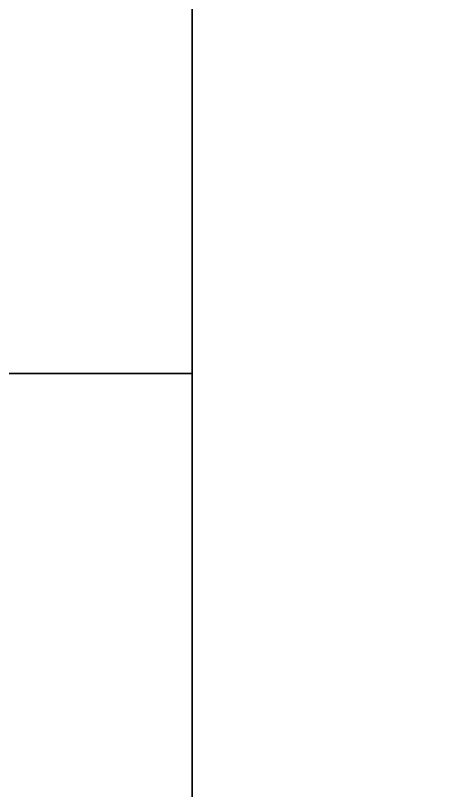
# Model space of a CAD drawing. Extents: x 0 to 6014, y -2453 to 0.
# Drawn here: x 3635.57 to 3660.5, y -529.6 to -483.87 of the extents above; entities that cross this region are included whole.
import ezdxf

# ---------------------------------------------------------------- set-up
doc = ezdxf.new("R2010")
doc.units = 0
for name, color, linetype in [('LAYER0', 7, 'CONTINUOUS'), ('LAYER1', 7, 'CONTINUOUS'), ('LAYER182', 254, 'CONTINUOUS'), ('LAYER218', 7, 'CONTINUOUS'), ('LAYER315', 254, 'CONTINUOUS'), ('LAYER58', 254, 'CONTINUOUS'), ('LAYER685', 7, 'CONTINUOUS'), ('LAYER691', 45, 'CONTINUOUS')]:
    doc.layers.add(name, color=color, linetype=linetype)

msp = doc.modelspace()

# ---------------------------------------------------------------- linework, layer by layer
at = {"layer": 'LAYER0'}
for points, invisible_edges in [([(1510, -265), (4585, 0), (2107, -1840), (1510, -265)], 7), ([(1510, 0, 5), (2107, -1840, 5), (4585, 0, 5), (1510, 0, 5)], 3), ([(2107, -1840), (4585, 0), (2107, -2453), (2107, -1840)], 3), ([(2107, -2453), (4585, 0), (4585, -640), (2107, -2453)], 5), ([(4585, 0, 5), (2107, -1840, 5), (4585, -640, 5), (4585, 0, 5)], 3)]:
    msp.add_3dface(points, dxfattribs=dict(at, invisible_edges=invisible_edges))
at = {"layer": 'LAYER182', "invisible_edges": 1}
for points in [[(3646, -150, 153), (3646, -780, 2334), (3646, -150, 2334), (3646, -150, 153)], [(3646, -780, 2334), (3646, -150, 153), (3646, -780, 153), (3646, -780, 2334)], [(3664, -150, 2334), (3646, -780, 2334), (3664, -780, 2334), (3664, -150, 2334)], [(3646, -780, 2334), (3664, -150, 2334), (3646, -150, 2334), (3646, -780, 2334)], [(3646, -150, 153), (3664, -780, 153), (3646, -780, 153), (3646, -150, 153)], [(3664, -780, 153), (3646, -150, 153), (3664, -150, 153), (3664, -780, 153)]]:
    msp.add_3dface(points, dxfattribs=at)
at = {"layer": 'LAYER218', "invisible_edges": 1}
for points in [[(3628, -150, 1943), (3646, -755, 1943), (3628, -755, 1943), (3628, -150, 1943)], [(3646, -755, 1943), (3628, -150, 1943), (3646, -150, 1943), (3646, -755, 1943)], [(3646, -150, 2293), (3628, -755, 2293), (3646, -755, 2293), (3646, -150, 2293)], [(3628, -755, 2293), (3646, -150, 2293), (3628, -150, 2293), (3628, -755, 2293)], [(3646, -755, 1943), (3646, -150, 2293), (3646, -755, 2293), (3646, -755, 1943)], [(3646, -150, 2293), (3646, -755, 1943), (3646, -150, 1943), (3646, -150, 2293)]]:
    msp.add_3dface(points, dxfattribs=at)
at = {"layer": 'LAYER315', "invisible_edges": 1}
for points in [[(3646, -505, 1925), (1678, -755, 1925), (1678, -505, 1925), (3646, -505, 1925)], [(1678, -755, 1925), (3646, -505, 1925), (3646, -755, 1925), (1678, -755, 1925)], [(1678, -505, 1943), (3646, -505, 1925), (1678, -505, 1925), (1678, -505, 1943)], [(3646, -505, 1925), (1678, -505, 1943), (3646, -505, 1943), (3646, -505, 1925)], [(3646, -755, 1943), (1678, -505, 1943), (1678, -755, 1943), (3646, -755, 1943)], [(1678, -505, 1943), (3646, -755, 1943), (3646, -505, 1943), (1678, -505, 1943)], [(3646, -505, 1925), (3646, -755, 1943), (3646, -755, 1925), (3646, -505, 1925)], [(3646, -755, 1943), (3646, -505, 1925), (3646, -505, 1943), (3646, -755, 1943)]]:
    msp.add_3dface(points, dxfattribs=at)
at = {"layer": 'LAYER58', "invisible_edges": 1}
for points in [[(3628, -150, 153), (3646, -823, 153), (3628, -823, 153), (3628, -150, 153)], [(3646, -823, 153), (3628, -150, 153), (3646, -150, 153), (3646, -823, 153)], [(3646, -150, 910), (3628, -823, 910), (3646, -823, 910), (3646, -150, 910)], [(3628, -823, 910), (3646, -150, 910), (3628, -150, 910), (3628, -823, 910)], [(3646, -823, 153), (3646, -150, 910), (3646, -823, 910), (3646, -823, 153)], [(3646, -150, 910), (3646, -823, 153), (3646, -150, 153), (3646, -150, 910)]]:
    msp.add_3dface(points, dxfattribs=at)
at = {"layer": 'LAYER685'}
for points, invisible_edges in [([(3646, -853, 937), (3488, -763, 937), (3646, -150, 937), (3646, -853, 937)], 3), ([(3488, -218, 937), (3646, -150, 937), (3488, -763, 937), (3488, -218, 937)], 3), ([(3646, -150, 957), (3488, -218, 957), (3646, -853, 957), (3646, -150, 957)], 3), ([(3646, -150, 937), (3646, -853, 957), (3646, -853, 937), (3646, -150, 937)], 1), ([(3646, -853, 957), (3646, -150, 937), (3646, -150, 957), (3646, -853, 957)], 1), ([(3488, -763, 957), (3646, -853, 957), (3488, -218, 957), (3488, -763, 957)], 3)]:
    msp.add_3dface(points, dxfattribs=dict(at, invisible_edges=invisible_edges))
at = {"layer": 'LAYER691', "invisible_edges": 1}
for points in [[(3646, -150, 1925), (3628, -570, 1925), (3646, -570, 1925), (3646, -150, 1925)], [(3628, -570, 1925), (3646, -150, 1925), (3628, -150, 1925), (3628, -570, 1925)], [(3628, -150, 1557), (3646, -570, 1557), (3628, -570, 1557), (3628, -150, 1557)], [(3646, -570, 1557), (3628, -150, 1557), (3646, -150, 1557), (3646, -570, 1557)], [(3646, -570, 1557), (3646, -150, 1925), (3646, -570, 1925), (3646, -570, 1557)], [(3646, -150, 1925), (3646, -570, 1557), (3646, -150, 1557), (3646, -150, 1925)]]:
    msp.add_3dface(points, dxfattribs=at)

# ---------------------------------------------------------------- meshes
at = {"layer": 'LAYER1'}
mesh = msp.add_polymesh((11, 2), dxfattribs=at)
for k, corner in enumerate([(2257, -1690, 2334), (2257, -2453, 2334), (150, -1690, 2334), (2257, -1690, 2334), (150, -160, 2334), (150, -1690, 2334), (915, -160, 2334), (150, -160, 2334), (915, -415, 2334), (915, -160, 2334), (1660, -415, 2334), (915, -415, 2334), (1660, -150, 2334), (1660, -415, 2334), (4435, -150, 2334), (1660, -150, 2334), (4435, -790, 2334), (4435, -150, 2334), (6013.688, -790, 2334), (4435, -790, 2334), (6013.688, -640, 2334), (4585, -640, 2334)]):
    mesh.set_mesh_vertex(divmod(k, 2), corner)

doc.saveas('drawing.dxf')
